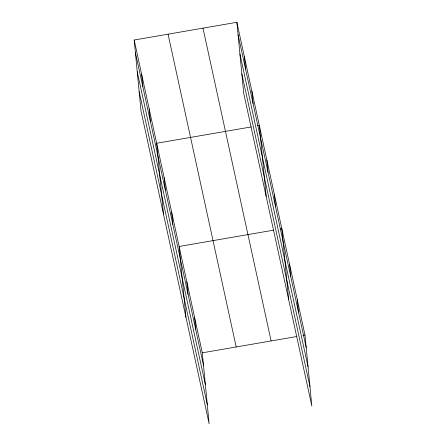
<?xml version="1.0" encoding="UTF-8"?>
<svg xmlns="http://www.w3.org/2000/svg" width="446" height="446" viewBox="0 0 446 446"><rect width="100%" height="100%" fill="white"/><g stroke="black" fill="none" stroke-linecap="round" stroke-linejoin="round"><path stroke-width="0.67" d="M134.185 40.029L202.3 352.819L209.124 423.7L141.008 110.909L134.185 40.029L236.876 22.3L304.992 335.091L311.815 405.972L243.7 93.181L236.876 22.3M251.221 126.926L156.663 143.25L163.487 214.13M257.32 125.872L259.355 125.521L266.178 196.402M273.699 230.147L179.141 246.471L185.965 317.351M280.478 228.976L281.833 228.742L288.657 299.623M202.3 352.819L296.858 336.496M302.962 335.442L304.992 335.091M238.075 34.743L306.19 347.534M239.931 54.027L308.047 366.818M241.844 73.897L309.959 386.688M202.986 28.148L271.107 340.939M168.07 34.18L236.19 346.971M135.378 52.472L203.499 365.263M137.234 71.756L205.355 384.547M139.152 91.625L207.267 404.416M297.27 299.64L298.469 312.083M289.554 264.194L290.753 276.632M274.34 194.333L275.539 206.777M266.847 159.93L268.046 172.368M251.862 91.112L253.06 103.556M244.369 56.709L245.568 69.147M194.579 317.368L195.777 329.811M186.857 281.922L188.056 294.36M171.649 212.062L172.847 224.505M164.156 177.659L165.355 190.096M149.17 108.841L150.363 121.284M141.677 74.437L142.871 86.875"/></g></svg>
